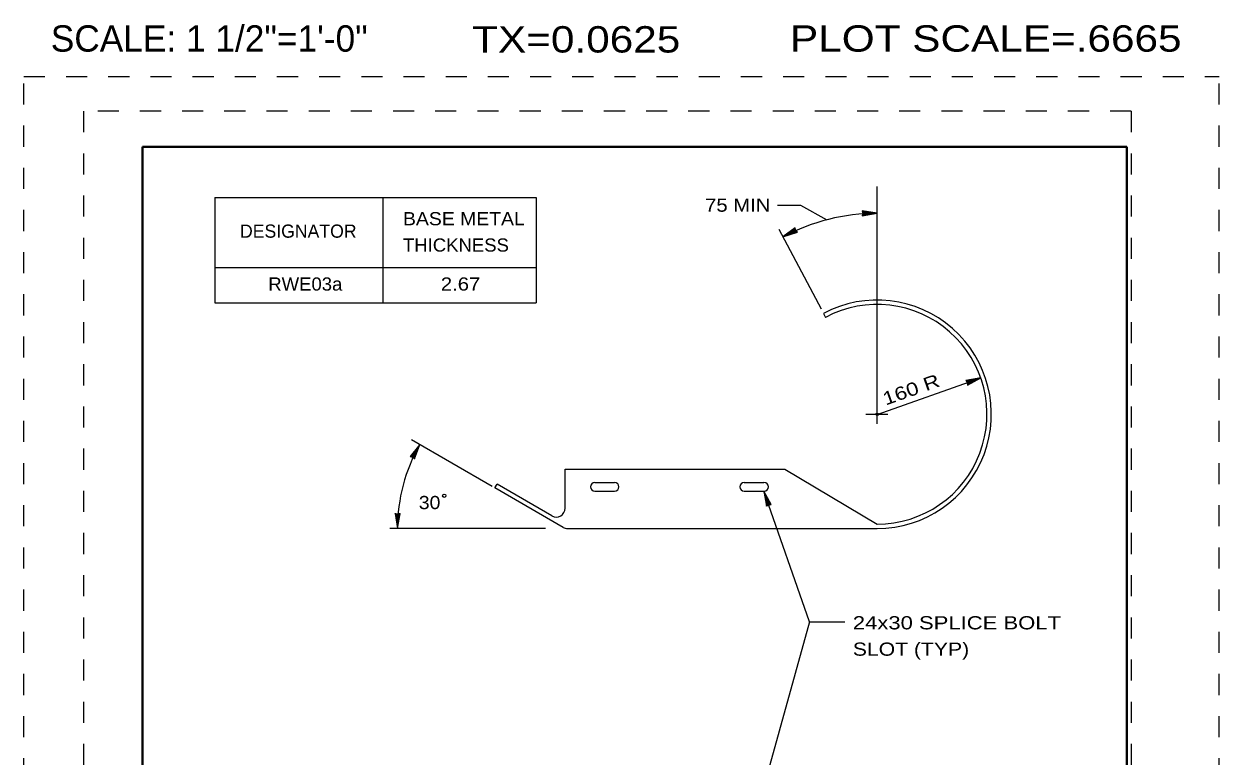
# Model space of a CAD drawing. Extents: x 1370.02 to 1375.68, y -905.51 to -897.93.
# Drawn here: x 1370.02 to 1375.68, y -901.4 to -897.93 of the extents above; entities that cross this region are included whole.
import ezdxf
from ezdxf.enums import TextEntityAlignment as Align

# ---------------------------------------------------------------- set-up
doc = ezdxf.new("R2010")
doc.units = 0
doc.header["$LTSCALE"] = 0.025
doc.linetypes.add('DOTTED', pattern=[1.5, 0.3, -1.2])
for name, color, linetype, lineweight in [('1', 7, 'Continuous', 13), ('2', 7, 'Continuous', 13), ('3', 7, 'Continuous', 13), ('4', 7, 'Continuous', 13), ('6', 7, 'Continuous', 13), ('61', 7, 'DOTTED', 13), ('62', 7, 'DOTTED', 13), ('63', 7, 'Continuous', 40), ('7', 7, 'Continuous', 13)]:
    doc.layers.add(name, color=color, linetype=linetype, lineweight=lineweight)
doc.layers.add('8', color=7, linetype='Continuous')
doc.layers.add('9', color=7, linetype='Continuous')

msp = doc.modelspace()

# ---------------------------------------------------------------- linework, layer by layer
at = {"layer": '1'}
msp.add_line((1373.7405, -900.76467), (1373.49167, -901.661), dxfattribs=at)
at = {"layer": '2'}
for p, q in [((1373.80667, -899.30292), (1373.81642, -899.32133)), ((1372.582, -900.0415), (1373.62367, -900.0415)), ((1372.582, -900.22642), (1372.582, -900.0415)), ((1373.62308, -900.0415), (1374.06117, -900.30192)), ((1372.24858, -900.13025), (1372.25908, -900.11217)), ((1372.57233, -900.31717), (1372.24858, -900.13025)), ((1372.5195, -900.2625), (1372.25908, -900.11217)), ((1372.72258, -900.104), (1372.81633, -900.104)), ((1373.43092, -900.104), (1373.52467, -900.104)), ((1372.72258, -900.14567), (1372.81633, -900.14567)), ((1373.43092, -900.14567), (1373.52467, -900.14567)), ((1372.59317, -900.32275), (1374.06117, -900.32275))]:
    msp.add_line(p, q, dxfattribs=at)
for centre, radius, start, end in [((1374.06117, -899.78108), 0.54167, 270, 118.02496), ((1374.06117, -899.78108), 0.52083, 270, 118.02866), ((1372.72258, -900.12483), 0.02083, 90, 270), ((1372.81633, -900.12483), 0.02083, 270, 90), ((1373.43092, -900.12483), 0.02083, 90, 270), ((1373.52467, -900.12483), 0.02083, 270, 90), ((1372.54033, -900.22645), 0.04167, 239.97899, 0), ((1372.59318, -900.28108), 0.04167, 239.95864, 270)]:
    msp.add_arc(centre, radius, start, end, dxfattribs=at)
at = {"layer": '3'}
for p, q in [((1370.9205, -898.75233), (1372.444, -898.75233)), ((1370.9205, -898.75233), (1370.9205, -899.25233)), ((1371.7175, -898.75233), (1371.7175, -899.25233)), ((1372.444, -898.75233), (1372.444, -899.25233)), ((1370.9205, -899.08567), (1372.444, -899.08567)), ((1370.9205, -899.25233), (1372.444, -899.25233))]:
    msp.add_line(p, q, dxfattribs=at)
at = {"layer": '4'}
for p, q in [((1373.59517, -898.90342), (1373.79542, -899.28158)), ((1374.06167, -899.78117), (1374.55233, -899.60792)), ((1372.23575, -900.12283), (1371.85292, -899.90175)), ((1373.7405, -900.76467), (1373.52467, -900.14567)), ((1372.48942, -900.32275), (1371.75083, -900.32275)), ((1373.7405, -900.76467), (1373.90767, -900.76467))]:
    msp.add_line(p, q, dxfattribs=at)
msp.add_lwpolyline([(1373.58892, -898.78983), (1373.6985, -898.78983), (1373.82233, -898.85883)], dxfattribs=at)
at = {"layer": '4', "lineweight": 25}
for points in [[(1373.99025, -898.816), (1373.99075, -898.8175), (1373.99125, -898.819), (1373.99175, -898.8205), (1373.99225, -898.822), (1373.99225, -898.8235), (1373.99225, -898.824), (1373.99225, -898.825), (1373.99275, -898.826), (1373.99275, -898.827), (1373.99275, -898.828), (1373.99275, -898.8295), (1373.99225, -898.8315), (1373.99225, -898.8325), (1373.99233, -898.8345), (1373.99133, -898.8365), (1373.99083, -898.838), (1373.99083, -898.839), (1373.99033, -898.8395), (1374.06125, -898.82792), (1373.99025, -898.816), (1373.99425, -898.819), (1373.99483, -898.8365), (1374.04825, -898.82792), (1373.99425, -898.819), (1373.99725, -898.822), (1373.99825, -898.833), (1374.03575, -898.82792), (1373.99725, -898.822), (1374.00025, -898.8245), (1374.00175, -898.831), (1374.02325, -898.828), (1374.00025, -898.8245), (1374.00275, -898.827), (1374.00375, -898.8295), (1374.01225, -898.828), (1374.00275, -898.827)], [(1373.68308, -898.91733), (1373.68192, -898.91625), (1373.68075, -898.91517), (1373.67967, -898.91408), (1373.6785, -898.913), (1373.67775, -898.91167), (1373.6775, -898.91117), (1373.67708, -898.91033), (1373.67617, -898.90967), (1373.67567, -898.90875), (1373.67525, -898.90792), (1373.6745, -898.90658), (1373.674, -898.90458), (1373.6735, -898.90367), (1373.67258, -898.90192), (1373.6725, -898.89967), (1373.67225, -898.89817), (1373.67175, -898.89725), (1373.672, -898.89658), (1373.61483, -898.94017), (1373.68308, -898.91733), (1373.67817, -898.91658), (1373.66942, -898.90133), (1373.62625, -898.93408), (1373.67817, -898.91658), (1373.67408, -898.91533), (1373.668, -898.90608), (1373.63733, -898.92817), (1373.67408, -898.91533), (1373.67025, -898.9145), (1373.66583, -898.9095), (1373.64833, -898.92225), (1373.67025, -898.9145), (1373.66683, -898.9135), (1373.66483, -898.91175), (1373.658, -898.91708), (1373.66683, -898.9135)], [(1374.48142, -899.62025), (1374.48233, -899.6215), (1374.48333, -899.62275), (1374.48433, -899.624), (1374.48525, -899.62525), (1374.48575, -899.62667), (1374.48592, -899.62708), (1374.48625, -899.62808), (1374.48708, -899.62883), (1374.48742, -899.62975), (1374.48775, -899.63075), (1374.48825, -899.63217), (1374.48842, -899.63417), (1374.48875, -899.63517), (1374.48942, -899.637), (1374.48917, -899.63925), (1374.48917, -899.64083), (1374.4895, -899.64175), (1374.48925, -899.64242), (1374.55233, -899.60792), (1374.48142, -899.62025), (1374.48617, -899.62175), (1374.49242, -899.63808), (1374.54008, -899.61225), (1374.48617, -899.62175), (1374.49, -899.62358), (1374.49458, -899.63358), (1374.52825, -899.61642), (1374.49, -899.62358), (1374.49367, -899.62492), (1374.49725, -899.63058), (1374.5165, -899.62058), (1374.49367, -899.62492), (1374.49683, -899.62642), (1374.49858, -899.6285), (1374.50617, -899.62425), (1374.49683, -899.62642)], [(1371.84675, -899.98033), (1371.84833, -899.98058), (1371.84983, -899.98092), (1371.85142, -899.98125), (1371.85292, -899.9815), (1371.85425, -899.98225), (1371.85467, -899.9825), (1371.85558, -899.983), (1371.85667, -899.98308), (1371.8575, -899.98358), (1371.85842, -899.98408), (1371.85975, -899.98483), (1371.86117, -899.98625), (1371.86208, -899.98675), (1371.86383, -899.98767), (1371.86508, -899.98958), (1371.86608, -899.99075), (1371.867, -899.99125), (1371.86717, -899.99192), (1371.89225, -899.9245), (1371.84675, -899.98033), (1371.85133, -899.97833), (1371.86675, -899.9865), (1371.88583, -899.93583), (1371.85133, -899.97833), (1371.85542, -899.97717), (1371.8655, -899.98175), (1371.87967, -899.94667), (1371.85542, -899.97717), (1371.85908, -899.97583), (1371.8655, -899.97775), (1371.8735, -899.9575), (1371.85908, -899.97583), (1371.8625, -899.97483), (1371.86517, -899.97525), (1371.86808, -899.96708), (1371.8625, -899.97483)], [(1373.53667, -900.21667), (1373.538, -900.21567), (1373.53925, -900.21475), (1373.5405, -900.21375), (1373.54175, -900.21283), (1373.54317, -900.21233), (1373.54358, -900.21217), (1373.54458, -900.21183), (1373.54533, -900.211), (1373.54625, -900.21067), (1373.54725, -900.21033), (1373.54867, -900.20983), (1373.55067, -900.20967), (1373.55167, -900.20933), (1373.5535, -900.20867), (1373.55575, -900.209), (1373.55733, -900.20892), (1373.55825, -900.20858), (1373.55892, -900.20892), (1373.52467, -900.14567), (1373.53667, -900.21667), (1373.53825, -900.21192), (1373.55458, -900.20567), (1373.52892, -900.15792), (1373.53825, -900.21192), (1373.54008, -900.20808), (1373.55017, -900.2035), (1373.53308, -900.16975), (1373.54008, -900.20808), (1373.54142, -900.20442), (1373.54708, -900.20083), (1373.53717, -900.18158), (1373.54142, -900.20442), (1373.543, -900.20125), (1373.545, -900.1995), (1373.54083, -900.19192), (1373.543, -900.20125)], [(1371.799, -900.25175), (1371.7975, -900.25225), (1371.796, -900.25275), (1371.7945, -900.25325), (1371.793, -900.25375), (1371.7915, -900.25375), (1371.791, -900.25375), (1371.79, -900.25375), (1371.789, -900.25425), (1371.788, -900.25425), (1371.787, -900.25425), (1371.7855, -900.25425), (1371.7835, -900.25375), (1371.7825, -900.25375), (1371.7805, -900.25375), (1371.7785, -900.25275), (1371.777, -900.25225), (1371.776, -900.25225), (1371.7755, -900.25175), (1371.787, -900.32275), (1371.799, -900.25175), (1371.796, -900.25575), (1371.7785, -900.25625), (1371.787, -900.30975), (1371.796, -900.25575), (1371.793, -900.25875), (1371.782, -900.25975), (1371.787, -900.29725), (1371.793, -900.25875), (1371.7905, -900.26175), (1371.784, -900.26325), (1371.787, -900.28475), (1371.7905, -900.26175), (1371.788, -900.26425), (1371.7855, -900.26525), (1371.787, -900.27375), (1371.788, -900.26425)]]:
    msp.add_lwpolyline(points, dxfattribs=at)
at = {"layer": '4'}
msp.add_circle((1374.06167, -899.78117), 0.0059, dxfattribs=at)
for centre, radius, start, end in [((1374.06308, -899.77858), 0.9507, 90.10868, 118.13319), ((1372.59317, -900.32275), 0.80616, 150.39543, 180)]:
    msp.add_arc(centre, radius, start, end, dxfattribs=at)
at = {"layer": '6'}
for p, q in [((1374.06117, -899.82608), (1374.06117, -898.70067)), ((1374.008, -899.78108), (1374.11125, -899.78108))]:
    msp.add_line(p, q, dxfattribs=at)
at = {"layer": '61'}
for p, q in [((1375.266, -898.34375), (1370.29908, -898.34375)), ((1370.29908, -898.34375), (1370.29908, -905.22208)), ((1375.266, -898.34375), (1375.266, -905.22208))]:
    msp.add_line(p, q, dxfattribs=at)
at = {"layer": '62'}
for p, q in [((1370.01575, -905.51208), (1370.01575, -898.17875)), ((1370.01575, -898.17875), (1375.68267, -898.17875)), ((1375.68267, -905.51208), (1375.68267, -898.17875))]:
    msp.add_line(p, q, dxfattribs=at)
at = {"layer": '63'}
for p, q in [((1370.57825, -898.51208), (1370.57825, -905.17875)), ((1370.57825, -898.51208), (1375.24517, -898.51208)), ((1375.24517, -898.51208), (1375.24517, -905.17875))]:
    msp.add_line(p, q, dxfattribs=at)
at = {"layer": '7'}
msp.add_circle((1372.0085, -900.16717), 0.00785, dxfattribs=at)

# ---------------------------------------------------------------- texts
for s, width, p in [('75 MIN', 1.15, (1373.24558, -898.8205)), ('30', 1.1, (1371.88817, -900.23058))]:
    msp.add_text(s, height=0.0625, dxfattribs=dict(at, width=width)).set_placement(p)
at = {"layer": '7', "width": 1.25}
msp.add_text('160 R', height=0.0625, rotation=19.448, dxfattribs=at).set_placement((1374.10133, -899.73967))
at = {"layer": '8'}
for s, width, p in [('BASE METAL', 1.1, (1371.81317, -898.88475)), ('THICKNESS', 1.05, (1371.81317, -899.00975)), ('RWE03a', 1.05, (1371.17442, -899.1945)), ('2.67', 1.15, (1371.99258, -899.1945)), ('24x30 SPLICE BOLT', 1.25, (1373.946, -900.80067)), ('SLOT (TYP)', 1.2, (1373.946, -900.92567))]:
    msp.add_text(s, height=0.0625, dxfattribs=dict(at, width=width)).set_placement(p)
msp.add_text('DESIGNATOR', height=0.0625, dxfattribs=at).set_placement((1371.04042, -898.94375))
at = {"layer": '9'}
msp.add_text('SCALE: 1 1/2"=1\'-0"', height=0.125, dxfattribs=at).set_placement((1370.8945, -898.06167), align=Align.CENTER)
at = {"layer": '9', "width": 1.2}
for s, p in [('TX=0.0625', (1372.6345, -898.06575)), ('PLOT SCALE=.6665', (1374.57637, -898.06167))]:
    msp.add_text(s, height=0.125, dxfattribs=at).set_placement(p, align=Align.CENTER)

doc.saveas('drawing.dxf')
